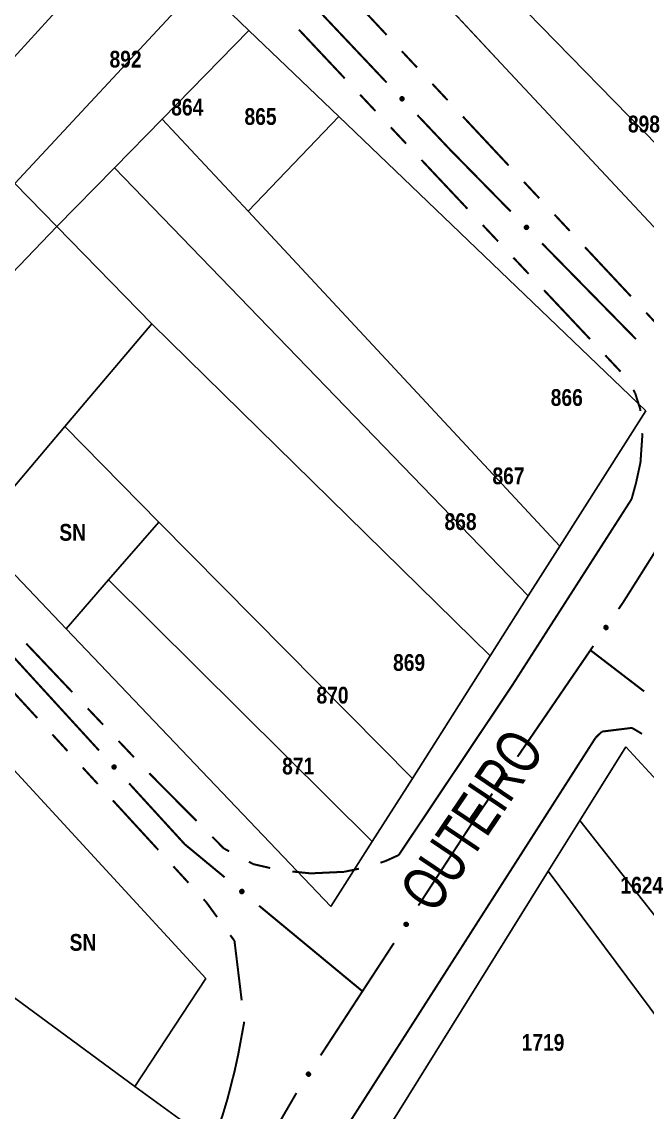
# Model space of a CAD drawing. Extents: x 201549 to 203722, y 4857623 to 4859778.
# Drawn here: x 202934.5 to 202990.4, y 4858738.3 to 4858835.8 of the extents above; entities that cross this region are included whole.
import ezdxf
from ezdxf.enums import TextEntityAlignment as Align

# ---------------------------------------------------------------- set-up
doc = ezdxf.new("R2010")
doc.units = 0
doc.header["$LTSCALE"] = 1.5
doc.header["$MEASUREMENT"] = 0
for name, color, linetype in [('CD-MALHA-LOTES', 40, 'CONTINUOUS'), ('RU-QUADRAS', 6, 'CONTINUOUS'), ('SV-EIXO-ROD-ESTR', 7, 'CONTINUOUS'), ('SV-EIXO-RUA-N-PAV', 6, 'CONTINUOUS'), ('SV-EST-MUNIC-PAV', 20, 'CONTINUOUS'), ('SV-RUA-NAO-PAV-S-GUIA-C-GUIA', 7, 'CONTINUOUS'), ('SV-TXT-MUNIC-PAV', 20, 'CONTINUOUS'), ('Th_NmrPort', 1, 'CONTINUOUS')]:
    doc.layers.add(name, color=color, linetype=linetype)
doc.styles.add('ARIAL', font='ARIAL.TTF')
doc.styles.get("Standard").update_dxf_attribs({"font": 'swisscbo.ttf'})

msp = doc.modelspace()

# ---------------------------------------------------------------- linework, layer by layer
at = {"layer": 'CD-MALHA-LOTES', "linetype": 'Continuous'}
for p, q in [((202996.8, 4858819.12), (202963.65, 4858853.08)), ((202960.82, 4858849.78), (202993.35, 4858814.93)), ((202928.55, 4858826.85), (202944.78, 4858844.65)), ((202933.88, 4858821.31), (202950.46, 4858839.18)), ((202954.81, 4858835.01), (202950.46, 4858839.18)), ((202954.81, 4858835.01), (202947.05, 4858827.08)), ((202962.84, 4858827.31), (202954.81, 4858835.01)), ((202942.79, 4858822.72), (202947.05, 4858827.08)), ((202947.05, 4858827.08), (202954.73, 4858818.83)), ((202954.73, 4858818.83), (202962.84, 4858827.31)), ((202990.3, 4858800.99), (202962.84, 4858827.31)), ((202942.79, 4858822.72), (202937.64, 4858817.46)), ((202979.79, 4858784.45), (202942.79, 4858822.72)), ((202937.64, 4858817.46), (202933.88, 4858821.31)), ((202954.73, 4858818.83), (202982.6, 4858788.87)), ((202920.84, 4858800), (202937.64, 4858817.46)), ((202937.64, 4858817.46), (202946.13, 4858808.76)), ((202938.33, 4858799.57), (202946.13, 4858808.76)), ((202976.38, 4858779.08), (202946.13, 4858808.76)), ((202982.6, 4858788.87), (202990.3, 4858800.99)), ((202930.29, 4858790.07), (202938.33, 4858799.57)), ((202938.33, 4858799.57), (202946.75, 4858791.04)), ((202946.75, 4858791.04), (202942.26, 4858785.87)), ((202946.75, 4858791.04), (202969.42, 4858768.11)), ((202930.29, 4858790.07), (202938.47, 4858781.5)), ((202982.6, 4858788.87), (202979.79, 4858784.45)), ((202942.26, 4858785.87), (202938.47, 4858781.5)), ((202942.26, 4858785.87), (202965.83, 4858762.46)), ((202976.38, 4858779.08), (202979.79, 4858784.45)), ((202938.47, 4858781.5), (202962.14, 4858756.66)), ((202969.42, 4858768.11), (202976.38, 4858779.08)), ((202988.52, 4858770.94), (202984.41, 4858764.34)), ((203006.46, 4858751.34), (202988.52, 4858770.94)), ((202950.96, 4858750.21), (202932.38, 4858770.38)), ((202965.83, 4858762.46), (202969.42, 4858768.11)), ((202984.41, 4858764.34), (202981.58, 4858759.8)), ((202999.1, 4858745.65), (202984.41, 4858764.34)), ((202962.14, 4858756.66), (202965.83, 4858762.46)), ((202981.58, 4858759.8), (202966.46, 4858735.54)), ((202994.65, 4858742.21), (202981.58, 4858759.8)), ((202930.49, 4858750.92), (202944.61, 4858740.57)), ((202944.61, 4858740.57), (202950.96, 4858750.21)), ((202949.2, 4858737.21), (202944.61, 4858740.57))]:
    msp.add_line(p, q, dxfattribs=at)
at = {"layer": 'RU-QUADRAS', "linetype": 'Continuous'}
for points in [[(202865.2, 4858952.68, 0.01, 0.01, 0), (202897.31, 4859005.18, 0.01, 0.01, 0), (202918.87, 4858982.46, 0.01, 0.01, 0), (202918.58, 4858982, 0.01, 0.01, 0), (202978.17, 4858917.52, 0.01, 0.01, 0), (202997.1, 4858897.59, 0.01, 0.01, 0), (203023.2, 4858866.63, 0.01, 0.01, 0), (203019.45, 4858856.83, 0.01, 0.01, 0), (203020.58, 4858855.71, 0.01, 0.01, 0), (203013.28, 4858846.09, 0.01, 0.01, 0), (203012.28, 4858847.08, 0.01, 0.01, 0), (202999.02, 4858827.48, 0.01, 0.01, 0), (203001.52, 4858824.85, 0.01, 0.01, 0), (202993.35, 4858814.93, 0.01, 0.01, 0), (202920.46, 4858893.31, 0.01, 0.01, 0), (202894.39, 4858919.41, 0.01, 0.01, 0)], [(202833.56, 4858893.5, 0.01, 0.01, 0), (202859.34, 4858938.88, 0.01, 0.01, 0), (202894.55, 4858898.22, 0.01, 0.01, 0), (202912.36, 4858880.37, 0.01, 0.01, 0), (202944.78, 4858844.65, 0.01, 0.01, 0), (202990.3, 4858800.99, 0.01, 0.01, 0), (202962.14, 4858756.66, 0.01, 0.01, 0), (202897.34, 4858824.65, 0.01, 0.01, 0), (202869.4, 4858853.15, 0.01, 0.01, 0)], [(202791.77, 4858846.04, 0.01, 0.01, 0), (202826.56, 4858880.91, 0.01, 0.01, 0), (202868.5, 4858839.49, 0.01, 0.01, 0), (202950.96, 4858750.21, 0.01, 0.01, 0), (202944.61, 4858740.57, 0.01, 0.01, 0), (202949.2, 4858737.21, 0.01, 0.01, 0), (202944.37, 4858730.36, 0.01, 0.01, 0), (202942, 4858732.1, 0.01, 0.01, 0), (202929.25, 4858712.99, 0.01, 0.01, 0), (202931.6, 4858710.9, 0.01, 0.01, 0), (202925.06, 4858704.36, 0.01, 0.01, 0.004977817), (202857.58, 4858775.72, 0.01, 0.01, 0), (202842.88, 4858792.25, 0.01, 0.01, 0)], [(202959.95, 4858725.1, 0.01, 0.01, 0), (202988.52, 4858770.94, 0.01, 0.01, 0), (203073.53, 4858678.25, 0.01, 0.01, 0), (203134.65, 4858609.78, 0.01, 0.01, 0), (203096.96, 4858576.87, 0.01, 0.01, 0), (203018.75, 4858660.1, 0.01, 0.01, 0)]]:
    msp.add_lwpolyline(points, format="xyseb", close=True, dxfattribs=at)
at = {"layer": 'SV-EIXO-ROD-ESTR', "const_width": 0.18}
for points in [[(202994.286856, 4858793.390131), (202988.420546, 4858784.084949)], [(202988.280491, 4858783.862793), (202987.864104, 4858783.254227)], [(202988.420546, 4858784.084949), (202988.280491, 4858783.862793)], [(202985.348561, 4858779.577664), (202978.829161, 4858770.049311)], [(202985.605368, 4858779.952998), (202985.348561, 4858779.577664)], [(202976.570426, 4858766.748082), (202974.876374, 4858764.27216)], [(202974.81111, 4858764.176774), (202969.957836, 4858756.735087)], [(202974.876374, 4858764.27216), (202974.81111, 4858764.176774)], [(202967.772764, 4858753.384644), (202965.041426, 4858749.196591)], [(202964.95978, 4858749.071402), (202961.217551, 4858743.333317)], [(202965.041426, 4858749.196591), (202964.95978, 4858749.071402)], [(202959.051892, 4858739.970929), (202953.033527, 4858729.589249)]]:
    msp.add_lwpolyline(points, dxfattribs=at)
at = {"layer": 'SV-EIXO-ROD-ESTR'}
for points in [[(202986.906721, 4858781.660032), (202986.916414, 4858781.612094), (202986.914942, 4858781.568911), (202986.903349, 4858781.533248), (202986.884886, 4858781.504405), (202986.862674, 4858781.477024), (202986.83419, 4858781.45436), (202986.797003, 4858781.436207), (202986.748983, 4858781.426146), (202986.704846, 4858781.430561), (202986.669274, 4858781.440057), (202986.638089, 4858781.457577), (202986.611852, 4858781.4796), (202986.589287, 4858781.509966), (202986.57126, 4858781.547831), (202986.562311, 4858781.596362), (202986.564044, 4858781.638687), (202986.576164, 4858781.672888), (202986.593976, 4858781.704127), (202986.616987, 4858781.731809), (202986.645076, 4858781.753896), (202986.683233, 4858781.771978), (202986.73125, 4858781.780176), (202986.773484, 4858781.778929), (202986.807846, 4858781.767293), (202986.838207, 4858781.749064), (202986.86594, 4858781.72712), (202986.889915, 4858781.699435), (202986.906721, 4858781.660032)], [(202977.871778, 4858768.455116), (202977.881471, 4858768.407178), (202977.88, 4858768.363995), (202977.868406, 4858768.328332), (202977.849943, 4858768.299489), (202977.827732, 4858768.272108), (202977.799247, 4858768.249443), (202977.762061, 4858768.231291), (202977.71404, 4858768.22123), (202977.669903, 4858768.225645), (202977.634331, 4858768.23514), (202977.603147, 4858768.25266), (202977.576909, 4858768.274683), (202977.554345, 4858768.30505), (202977.536317, 4858768.342915), (202977.527369, 4858768.391446), (202977.529102, 4858768.433771), (202977.541222, 4858768.467972), (202977.559033, 4858768.499211), (202977.582045, 4858768.526893), (202977.610134, 4858768.54898), (202977.64829, 4858768.567062), (202977.696308, 4858768.57526), (202977.738542, 4858768.574013), (202977.772904, 4858768.562376), (202977.803264, 4858768.544148), (202977.830997, 4858768.522204), (202977.854973, 4858768.494519), (202977.871778, 4858768.455116)], [(202969.035993, 4858755.12008), (202969.046745, 4858755.072368), (202969.04623, 4858755.029164), (202969.035429, 4858754.993252), (202969.01761, 4858754.964007), (202968.99601, 4858754.936142), (202968.968035, 4858754.912852), (202968.931259, 4858754.89388), (202968.883474, 4858754.882758), (202968.839249, 4858754.886194), (202968.803476, 4858754.8949), (202968.771911, 4858754.911725), (202968.745192, 4858754.933162), (202968.721961, 4858754.963021), (202968.703099, 4858755.000477), (202968.693078, 4858755.048798), (202968.693873, 4858755.091151), (202968.705233, 4858755.125612), (202968.722348, 4858755.157238), (202968.744741, 4858755.185423), (202968.772334, 4858755.208126), (202968.810081, 4858755.227049), (202968.857905, 4858755.236308), (202968.900156, 4858755.235997), (202968.934767, 4858755.225125), (202968.965524, 4858755.207573), (202968.993736, 4858755.186249), (202969.018319, 4858755.159102), (202969.035993, 4858755.12008)], [(202960.295708, 4858741.718311), (202960.306461, 4858741.670599), (202960.305946, 4858741.627394), (202960.295145, 4858741.591483), (202960.277326, 4858741.562238), (202960.255726, 4858741.534372), (202960.22775, 4858741.511082), (202960.190975, 4858741.492111), (202960.143189, 4858741.480988), (202960.098965, 4858741.484425), (202960.063191, 4858741.49313), (202960.031626, 4858741.509955), (202960.004908, 4858741.531392), (202959.981676, 4858741.561251), (202959.962814, 4858741.598707), (202959.952793, 4858741.647029), (202959.953589, 4858741.689382), (202959.964948, 4858741.723843), (202959.982064, 4858741.755468), (202960.004456, 4858741.783653), (202960.032049, 4858741.806357), (202960.069796, 4858741.82528), (202960.11762, 4858741.834539), (202960.159871, 4858741.834228), (202960.194483, 4858741.823355), (202960.225239, 4858741.805803), (202960.253452, 4858741.784479), (202960.278034, 4858741.757332), (202960.295708, 4858741.718311)]]:
    msp.add_lwpolyline(points, close=True, dxfattribs=at)
for points in [[(202986.645076, 4858781.753896), (202986.562311, 4858781.596362)], [(202986.616987, 4858781.731809), (202986.564044, 4858781.638687)], [(202986.629106, 4858781.738912), (202986.566397, 4858781.623096)], [(202986.663009, 4858781.757049), (202986.570783, 4858781.578761)], [(202986.683233, 4858781.771978), (202986.57126, 4858781.547831)], [(202986.706336, 4858781.772044), (202986.58157, 4858781.5317)], [(202986.73125, 4858781.780176), (202986.589287, 4858781.509966)], [(202986.750315, 4858781.778327), (202986.602374, 4858781.499279)], [(202986.773484, 4858781.778929), (202986.611852, 4858781.4796)], [(202986.788071, 4858781.770681), (202986.626261, 4858781.471362)], [(202986.807846, 4858781.767293), (202986.638089, 4858781.457577)], [(202986.821203, 4858781.756278), (202986.652518, 4858781.451743)], [(202986.838207, 4858781.749064), (202986.669274, 4858781.440057)], [(202986.850839, 4858781.734348), (202986.69134, 4858781.438407)], [(202986.86594, 4858781.72712), (202986.704846, 4858781.430561)], [(202986.87514, 4858781.709454), (202986.729867, 4858781.431888)], [(202986.889915, 4858781.699435), (202986.748983, 4858781.426146)], [(202986.896359, 4858781.680055), (202986.773431, 4858781.435147)], [(202986.906721, 4858781.660032), (202986.797003, 4858781.436207)], [(202986.91094, 4858781.633705), (202986.819425, 4858781.451625)], [(202986.916414, 4858781.612094), (202986.83419, 4858781.45436)], [(202986.915681, 4858781.587474), (202986.852617, 4858781.473555)], [(202986.914942, 4858781.568911), (202986.862674, 4858781.477024)], [(202977.610134, 4858768.54898), (202977.527369, 4858768.391446)], [(202977.582045, 4858768.526893), (202977.529102, 4858768.433771)], [(202977.594163, 4858768.533995), (202977.531454, 4858768.41818)], [(202977.628066, 4858768.552132), (202977.53584, 4858768.373845)], [(202977.64829, 4858768.567062), (202977.536317, 4858768.342915)], [(202977.671393, 4858768.567128), (202977.546628, 4858768.326784)], [(202977.696308, 4858768.57526), (202977.554345, 4858768.30505)], [(202977.715372, 4858768.573411), (202977.567432, 4858768.294363)], [(202977.738542, 4858768.574013), (202977.576909, 4858768.274683)], [(202977.753128, 4858768.565765), (202977.591318, 4858768.266446)], [(202977.772904, 4858768.562376), (202977.603147, 4858768.25266)], [(202977.786261, 4858768.551362), (202977.617575, 4858768.246827)], [(202977.803264, 4858768.544148), (202977.634331, 4858768.23514)], [(202977.815896, 4858768.529432), (202977.656398, 4858768.233491)], [(202977.830997, 4858768.522204), (202977.669903, 4858768.225645)], [(202977.840197, 4858768.504538), (202977.694924, 4858768.226971)], [(202977.854973, 4858768.494519), (202977.71404, 4858768.22123)], [(202977.861416, 4858768.475139), (202977.738488, 4858768.230231)], [(202977.871778, 4858768.455116), (202977.762061, 4858768.231291)], [(202977.875997, 4858768.428789), (202977.784482, 4858768.246709)], [(202977.881471, 4858768.407178), (202977.799247, 4858768.249443)], [(202977.880739, 4858768.382558), (202977.817674, 4858768.268639)], [(202977.88, 4858768.363995), (202977.827732, 4858768.272108)], [(202968.772334, 4858755.208126), (202968.693078, 4858755.048798)], [(202968.744741, 4858755.185423), (202968.693873, 4858755.091151)], [(202968.756699, 4858755.192792), (202968.69657, 4858755.075616)], [(202968.790192, 4858755.211675), (202968.701937, 4858755.031389)], [(202968.810081, 4858755.227049), (202968.703099, 4858755.000477)], [(202968.833176, 4858755.227627), (202968.713764, 4858754.984578)], [(202968.857905, 4858755.236308), (202968.721961, 4858754.963021)], [(202968.877006, 4858755.234882), (202968.735281, 4858754.952626)], [(202968.900156, 4858755.235997), (202968.745192, 4858754.933162)], [(202968.914921, 4858755.228074), (202968.75978, 4858754.925245)], [(202968.934767, 4858755.225125), (202968.771911, 4858754.911725)], [(202968.948365, 4858755.214408), (202968.786465, 4858754.906213)], [(202968.965524, 4858755.207573), (202968.803476, 4858754.8949)], [(202968.978479, 4858755.19314), (202968.825573, 4858754.89374)], [(202968.993736, 4858755.186249), (202968.839249, 4858754.886194)], [(202969.003325, 4858755.16879), (202968.864235, 4858754.888075)], [(202969.018319, 4858755.159102), (202968.883474, 4858754.882758)], [(202969.02519, 4858755.139869), (202968.907716, 4858754.892299)], [(202969.035993, 4858755.12008), (202968.931259, 4858754.89388)], [(202969.040794, 4858755.093853), (202968.953334, 4858754.909791)], [(202969.046745, 4858755.072368), (202968.968035, 4858754.912852)], [(202969.046558, 4858755.047738), (202968.986032, 4858754.932451)], [(202969.04623, 4858755.029164), (202968.99601, 4858754.936142)], [(202960.032049, 4858741.806357), (202959.952793, 4858741.647029)], [(202960.004456, 4858741.783653), (202959.953589, 4858741.689382)], [(202960.016414, 4858741.791022), (202959.956286, 4858741.673846)], [(202960.049908, 4858741.809906), (202959.961653, 4858741.62962)], [(202960.069796, 4858741.82528), (202959.962814, 4858741.598707)], [(202960.092892, 4858741.825857), (202959.97348, 4858741.582809)], [(202960.11762, 4858741.834539), (202959.981676, 4858741.561251)], [(202960.136721, 4858741.833112), (202959.994997, 4858741.550856)], [(202960.159871, 4858741.834228), (202960.004908, 4858741.531392)], [(202960.174637, 4858741.826304), (202960.019495, 4858741.523475)], [(202960.194483, 4858741.823355), (202960.031626, 4858741.509955)], [(202960.20808, 4858741.812639), (202960.046181, 4858741.504443)], [(202960.225239, 4858741.805803), (202960.063191, 4858741.49313)], [(202960.238194, 4858741.79137), (202960.085289, 4858741.49197)], [(202960.253452, 4858741.784479), (202960.098965, 4858741.484425)], [(202960.263041, 4858741.767021), (202960.12395, 4858741.486305)], [(202960.278034, 4858741.757332), (202960.143189, 4858741.480988)], [(202960.284906, 4858741.738099), (202960.167431, 4858741.490529)], [(202960.295708, 4858741.718311), (202960.190975, 4858741.492111)], [(202960.300509, 4858741.692084), (202960.21305, 4858741.508021)], [(202960.306461, 4858741.670599), (202960.22775, 4858741.511082)], [(202960.306274, 4858741.645969), (202960.245748, 4858741.530681)], [(202960.305946, 4858741.627394), (202960.255726, 4858741.534372)]]:
    msp.add_lwpolyline(points, dxfattribs=at)
at = {"layer": 'SV-EIXO-RUA-N-PAV', "const_width": 0.18}
for points in [[(202958.881639, 4858839.064636), (202967.123935, 4858830.343136)], [(202969.871367, 4858827.43597), (202972.618799, 4858824.528803)], [(202972.618799, 4858824.528803), (202972.754447, 4858824.385269)], [(202972.754447, 4858824.385269), (202978.218862, 4858818.815769)], [(202981.020225, 4858815.960534), (202989.424313, 4858807.394829)], [(202985.391004, 4858779.545112), (202985.348561, 4858779.577664)], [(202990.151922, 4858775.893585), (202985.391004, 4858779.545112)], [(202941.392495, 4858770.613528), (202933.294528, 4858779.4692)], [(202949.072602, 4858762.214815), (202944.091818, 4858767.661637)], [(202949.549704, 4858761.82011), (202949.072602, 4858762.214815)], [(202952.631719, 4858759.270368), (202949.549704, 4858761.82011)], [(202964.95978, 4858749.071402), (202955.713734, 4858756.720626)]]:
    msp.add_lwpolyline(points, dxfattribs=at)
at = {"layer": 'SV-EIXO-RUA-N-PAV'}
for points in [[(202968.478969, 4858829.069589), (202968.527872, 4858829.0689), (202968.569762, 4858829.058309), (202968.602157, 4858829.039419), (202968.626431, 4858829.015262), (202968.648482, 4858828.987751), (202968.664594, 4858828.95511), (202968.674451, 4858828.914921), (202968.674105, 4858828.865859), (202968.660435, 4858828.82366), (202968.643614, 4858828.790909), (202968.619882, 4858828.764147), (202968.592798, 4858828.743174), (202968.558339, 4858828.727559), (202968.517513, 4858828.717967), (202968.468188, 4858828.719509), (202968.427192, 4858828.730175), (202968.396338, 4858828.749269), (202968.369584, 4858828.773297), (202968.347409, 4858828.801654), (202968.331778, 4858828.833786), (202968.322194, 4858828.874909), (202968.324361, 4858828.923572), (202968.334532, 4858828.964582), (202968.353187, 4858828.995697), (202968.377437, 4858829.021504), (202968.404761, 4858829.043955), (202968.436899, 4858829.061517), (202968.478969, 4858829.069589)], [(202979.597495, 4858817.567806), (202979.646402, 4858817.568033), (202979.688483, 4858817.558228), (202979.721226, 4858817.539947), (202979.745948, 4858817.516249), (202979.76851, 4858817.489156), (202979.785229, 4858817.456822), (202979.795837, 4858817.416824), (202979.79641, 4858817.367764), (202979.783532, 4858817.325317), (202979.767327, 4858817.292257), (202979.7441, 4858817.265056), (202979.717413, 4858817.243579), (202979.683252, 4858817.227322), (202979.642613, 4858817.216968), (202979.593268, 4858817.217586), (202979.55208, 4858817.227483), (202979.520873, 4858817.245996), (202979.493674, 4858817.26952), (202979.470972, 4858817.297456), (202979.454743, 4858817.32929), (202979.444391, 4858817.370226), (202979.445647, 4858817.418922), (202979.455048, 4858817.460115), (202979.473118, 4858817.491573), (202979.496881, 4858817.517829), (202979.52378, 4858817.540788), (202979.555583, 4858817.558949), (202979.597495, 4858817.567806)], [(202942.75788, 4858768.957265), (202942.708994, 4858768.958756), (202942.667284, 4858768.970034), (202942.635204, 4858768.989453), (202942.611329, 4858769.014005), (202942.589734, 4858769.041875), (202942.57416, 4858769.074776), (202942.564964, 4858769.115122), (202942.566115, 4858769.164171), (202942.580477, 4858769.20614), (202942.597833, 4858769.23861), (202942.622001, 4858769.264979), (202942.649426, 4858769.285504), (202942.684137, 4858769.300551), (202942.725115, 4858769.309471), (202942.774408, 4858769.30712), (202942.815223, 4858769.295783), (202942.84576, 4858769.276185), (202942.872116, 4858769.25172), (202942.893822, 4858769.223003), (202942.908923, 4858769.190618), (202942.91783, 4858769.149344), (202942.914864, 4858769.100723), (202942.904022, 4858769.059885), (202942.884858, 4858769.029081), (202942.860188, 4858769.003676), (202942.832499, 4858768.981676), (202942.800077, 4858768.964644), (202942.75788, 4858768.957265)], [(202954.213264, 4858757.819093), (202954.164643, 4858757.813801), (202954.121773, 4858757.819196), (202954.087313, 4858757.833987), (202954.060269, 4858757.854997), (202954.035023, 4858757.879608), (202954.015044, 4858757.910036), (202954.000351, 4858757.94872), (202953.9947, 4858757.997457), (202954.003113, 4858758.04101), (202954.015806, 4858758.07557), (202954.036091, 4858758.105031), (202954.06041, 4858758.129156), (202954.092703, 4858758.148863), (202954.132051, 4858758.163371), (202954.181195, 4858758.167867), (202954.223187, 4858758.16229), (202954.256143, 4858758.147108), (202954.285632, 4858758.126528), (202954.311105, 4858758.101093), (202954.330545, 4858758.071111), (202954.345081, 4858758.031467), (202954.348875, 4858757.982903), (202954.343791, 4858757.940958), (202954.329076, 4858757.907797), (202954.308161, 4858757.879222), (202954.283784, 4858757.8536), (202954.254033, 4858757.832243), (202954.213264, 4858757.819093)]]:
    msp.add_lwpolyline(points, close=True, dxfattribs=at)
for points in [[(202968.322194, 4858828.874909), (202968.517513, 4858828.717967)], [(202968.324361, 4858828.923572), (202968.558339, 4858828.727559)], [(202968.327027, 4858828.8975), (202968.535463, 4858828.724624)], [(202968.330209, 4858828.941812), (202968.571558, 4858828.738084)], [(202968.331778, 4858828.833786), (202968.468188, 4858828.719509)], [(202968.332498, 4858828.851979), (202968.487185, 4858828.724058)], [(202968.334532, 4858828.964582), (202968.592798, 4858828.743174)], [(202968.343036, 4858828.815002), (202968.442928, 4858828.729169)], [(202968.345684, 4858828.977089), (202968.603903, 4858828.75551)], [(202968.347409, 4858828.801654), (202968.427192, 4858828.730175)], [(202968.353187, 4858828.995697), (202968.619882, 4858828.764147)], [(202968.366783, 4858829.006416), (202968.628642, 4858828.777011)], [(202968.377437, 4858829.021504), (202968.643614, 4858828.790909)], [(202968.394497, 4858829.030729), (202968.649904, 4858828.812125)], [(202968.404761, 4858829.043955), (202968.660435, 4858828.82366)], [(202968.423976, 4858829.049201), (202968.664442, 4858828.848394)], [(202968.436899, 4858829.061517), (202968.674105, 4858828.865859)], [(202968.457204, 4858829.063707), (202968.67049, 4858828.891659)], [(202968.478969, 4858829.069589), (202968.674451, 4858828.914921)], [(202968.505592, 4858829.068131), (202968.664137, 4858828.940101)], [(202968.527872, 4858829.0689), (202968.664594, 4858828.95511)], [(202968.551778, 4858829.062966), (202968.64974, 4858828.977187)], [(202968.569762, 4858829.058309), (202968.648482, 4858828.987751)], [(202979.444391, 4858817.370226), (202979.642613, 4858817.216968)], [(202979.445647, 4858817.418922), (202979.683252, 4858817.227322)], [(202979.4488, 4858817.392904), (202979.660436, 4858817.22396)], [(202979.451152, 4858817.437268), (202979.696272, 4858817.238092)], [(202979.454743, 4858817.32929), (202979.593268, 4858817.217586)], [(202979.455048, 4858817.460115), (202979.717413, 4858817.243579)], [(202979.455122, 4858817.347493), (202979.612176, 4858817.22249)], [(202979.465965, 4858817.472828), (202979.728285, 4858817.25612)], [(202979.466351, 4858817.31072), (202979.567831, 4858817.226772)], [(202979.470972, 4858817.297456), (202979.55208, 4858817.227483)], [(202979.473118, 4858817.491573), (202979.7441, 4858817.265056)], [(202979.486511, 4858817.502544), (202979.752617, 4858817.278082)], [(202979.496881, 4858817.517829), (202979.767327, 4858817.292257)], [(202979.513765, 4858817.527372), (202979.773218, 4858817.313587)], [(202979.52378, 4858817.540788), (202979.783532, 4858817.325317)], [(202979.542893, 4858817.546393), (202979.787075, 4858817.350121)], [(202979.555583, 4858817.558949), (202979.79641, 4858817.367764)], [(202979.575844, 4858817.561518), (202979.792313, 4858817.393492)], [(202979.597495, 4858817.567806), (202979.795837, 4858817.416824)], [(202979.62414, 4858817.566847), (202979.785053, 4858817.441807)], [(202979.646402, 4858817.568033), (202979.785229, 4858817.456822)], [(202979.670415, 4858817.562547), (202979.769966, 4858817.478617)], [(202979.688483, 4858817.558228), (202979.76851, 4858817.489156)], [(202942.75788, 4858768.957265), (202942.564964, 4858769.115122)], [(202942.800077, 4858768.964644), (202942.566115, 4858769.164171)], [(202942.779738, 4858768.962788), (202942.569306, 4858769.138315)], [(202942.708994, 4858768.958756), (202942.57416, 4858769.074776)], [(202942.731285, 4858768.959159), (202942.574863, 4858769.089776)], [(202942.8132, 4858768.976746), (202942.576064, 4858769.181475)], [(202942.832499, 4858768.981676), (202942.580477, 4858769.20614)], [(202942.68519, 4858768.965082), (202942.588649, 4858769.052458)], [(202942.667284, 4858768.970034), (202942.589734, 4858769.041875)], [(202942.842979, 4858768.994732), (202942.591196, 4858769.217501)], [(202942.860188, 4858769.003676), (202942.597833, 4858769.23861)], [(202942.871088, 4858769.018587), (202942.613032, 4858769.25226)], [(202942.884858, 4858769.029081), (202942.622001, 4858769.264979)], [(202942.892665, 4858769.047563), (202942.63812, 4858769.273353)], [(202942.904022, 4858769.059885), (202942.649426, 4858769.285504)], [(202942.908718, 4858769.082581), (202942.670747, 4858769.290245)], [(202942.914864, 4858769.100723), (202942.684137, 4858769.300551)], [(202942.912627, 4858769.126835), (202942.707058, 4858769.30311)], [(202942.91783, 4858769.149344), (202942.725115, 4858769.309471)], [(202942.907905, 4858769.17244), (202942.755339, 4858769.302884)], [(202942.908923, 4858769.190618), (202942.774408, 4858769.30712)], [(202942.897975, 4858769.209585), (202942.799506, 4858769.297047)], [(202942.893822, 4858769.223003), (202942.815223, 4858769.295783)], [(202954.33425, 4858757.927183), (202954.050895, 4858758.115556)], [(202954.343791, 4858757.940958), (202954.06041, 4858758.129156)], [(202954.345299, 4858757.964086), (202954.080869, 4858758.136803)], [(202954.348875, 4858757.982903), (202954.092703, 4858758.148863)], [(202954.343044, 4858758.008454), (202954.115049, 4858758.154571)], [(202954.345081, 4858758.031467), (202954.132051, 4858758.163371)], [(202954.332053, 4858758.052966), (202954.162897, 4858758.161032)], [(202954.330545, 4858758.071111), (202954.181195, 4858758.167867)], [(202954.317076, 4858758.088379), (202954.207447, 4858758.161365)], [(202954.311105, 4858758.101093), (202954.223187, 4858758.16229)], [(202954.254033, 4858757.832243), (202953.9947, 4858757.997457)], [(202954.213264, 4858757.819093), (202954.000351, 4858757.94872)], [(202954.234147, 4858757.827589), (202954.00144, 4858757.972292)], [(202954.265354, 4858757.846046), (202954.002157, 4858758.015972)], [(202954.283784, 4858757.8536), (202954.003113, 4858758.04101)], [(202954.292356, 4858757.867981), (202954.012156, 4858758.053745)], [(202954.186663, 4858757.817287), (202954.013664, 4858757.924989)], [(202954.164643, 4858757.813801), (202954.015044, 4858757.910036)], [(202954.308161, 4858757.879222), (202954.015806, 4858758.07557)], [(202954.316892, 4858757.895498), (202954.028969, 4858758.091193)], [(202954.140192, 4858757.816771), (202954.032483, 4858757.889939)], [(202954.121773, 4858757.819196), (202954.035023, 4858757.879608)], [(202954.329076, 4858757.907797), (202954.036091, 4858758.105031)]]:
    msp.add_lwpolyline(points, dxfattribs=at)
at = {"layer": 'SV-EST-MUNIC-PAV', "const_width": 0.18}
for points in [[(202968.201633, 4858761.252116), (202978.30829, 4858776.362459), (202989.029026, 4858793.088189)], [(202956.289752, 4858725.60226), (202985.803635, 4858771.741044)], [(202954.389475, 4858746.353884), (202953.846975, 4858743.416962), (202953.526863, 4858741.944421), (202952.889619, 4858739.451686), (202952.452633, 4858738.003508), (202951.963336, 4858736.574295), (202951.416834, 4858735.169421), (202950.808237, 4858733.79426), (202950.132653, 4858732.454187), (202949.146162, 4858730.773318)]]:
    msp.add_lwpolyline(points, dxfattribs=at)
at = {"layer": 'SV-RUA-NAO-PAV-S-GUIA-C-GUIA', "const_width": 0.18}
for points in [[(202963.017222, 4858838.995195), (202967.113906, 4858834.611455)], [(202963.38187, 4858830.71121), (202959.270611, 4858835.081285)], [(202968.479468, 4858833.150208), (202969.845029, 4858831.688961)], [(202971.210591, 4858830.227714), (202972.576152, 4858828.766468)], [(202966.122709, 4858827.797827), (202964.75229, 4858829.254518)], [(202973.941714, 4858827.305221), (202978.038398, 4858822.921481)], [(202968.863548, 4858824.884444), (202967.493129, 4858826.341135)], [(202974.345227, 4858819.057678), (202970.233968, 4858823.427752)], [(202979.403959, 4858821.460234), (202980.769521, 4858819.998987)], [(202982.135082, 4858818.53774), (202983.500643, 4858817.076494)], [(202977.086066, 4858816.144295), (202975.715646, 4858817.600986)], [(202984.866205, 4858815.615247), (202988.962889, 4858811.231507)], [(202979.826905, 4858813.230912), (202978.456485, 4858814.687603)], [(202985.308583, 4858807.404146), (202981.197325, 4858811.77422)], [(202990.328451, 4858809.77026), (202991.694012, 4858808.309013)], [(202988.049422, 4858804.490763), (202986.679003, 4858805.947454)], [(202989.342343, 4858802.588726), (202989.186027, 4858802.857031)], [(202989.549857, 4858801.931215), (202989.342343, 4858802.588726)], [(202989.805444, 4858801.121383), (202989.549857, 4858801.931215)], [(202989.824507, 4858800.971799), (202989.805444, 4858801.121383)], [(202989.822112, 4858796.360855), (202990.005605, 4858798.985801)], [(202989.744119, 4858796.000551), (202989.822112, 4858796.360855)], [(202989.428197, 4858794.541106), (202989.744119, 4858796.000551)], [(202989.293947, 4858794.052459), (202989.428197, 4858794.541106)], [(202989.029026, 4858793.088189), (202989.293947, 4858794.052459)], [(202934.885518, 4858780.171631), (202939.01324, 4858775.817103)], [(202931.818646, 4858777.928851), (202935.875663, 4858773.508374)], [(202940.389148, 4858774.365594), (202941.765055, 4858772.914084)], [(202937.228002, 4858772.034882), (202938.580341, 4858770.56139)], [(202986.199182, 4858772.12746), (202985.803635, 4858771.741044)], [(202986.370183, 4858772.294513), (202986.199182, 4858772.12746)], [(202987.125298, 4858772.388512), (202986.370183, 4858772.294513)], [(202989.060523, 4858772.629417), (202987.125298, 4858772.388512)], [(202989.103416, 4858772.604039), (202989.060523, 4858772.629417)], [(202989.964059, 4858772.09483), (202989.103416, 4858772.604039)], [(202943.140962, 4858771.462575), (202944.516869, 4858770.011066)], [(202939.93268, 4858769.087898), (202941.285019, 4858767.614406)], [(202945.896347, 4858768.56302), (202950.122562, 4858764.304016)], [(202942.637358, 4858766.140913), (202946.694375, 4858761.720437)], [(202951.5313, 4858762.884348), (202952.235669, 4858762.174514)], [(202952.235669, 4858762.174514), (202952.569976, 4858761.837614)], [(202952.569976, 4858761.837614), (202953.034297, 4858761.591785)], [(202967.495622, 4858760.933773), (202968.201633, 4858761.252116)], [(202948.046714, 4858760.246945), (202949.399053, 4858758.773453)], [(202954.801854, 4858760.655974), (202955.206213, 4858760.441891)], [(202955.206213, 4858760.441891), (202955.734735, 4858760.319691)], [(202955.734735, 4858760.319691), (202956.673479, 4858760.102644)], [(202956.673479, 4858760.102644), (202956.709407, 4858760.096259)], [(202963.316854, 4858759.754783), (202964.64345, 4858760.032504)], [(202966.56768, 4858760.564117), (202967.007938, 4858760.713874)], [(202967.007938, 4858760.713874), (202967.495622, 4858760.933773)], [(202958.683862, 4858759.784321), (202959.678697, 4858759.682814)], [(202959.678697, 4858759.682814), (202960.321034, 4858759.617275)], [(202960.321034, 4858759.617275), (202962.672886, 4858759.725227)], [(202962.672886, 4858759.725227), (202963.316854, 4858759.754783)], [(202950.751392, 4858757.29996), (202950.979381, 4858757.051546)], [(202950.979381, 4858757.051546), (202951.95972, 4858755.708447)], [(202953.138846, 4858754.093003), (202953.512117, 4858753.581609)], [(202953.512117, 4858753.581609), (202954.158842, 4858748.253848)]]:
    msp.add_lwpolyline(points, dxfattribs=at)

# ---------------------------------------------------------------- texts
at = {"layer": 'SV-TXT-MUNIC-PAV', "style": 'ARIAL', "width": 0.7}
msp.add_text('OUTEIRO', height=4, rotation=56, dxfattribs=at).set_placement((202971.412342, 4858755.88261))
at = {"layer": 'Th_NmrPort', "color": 1}
for s, p in [('892', (202942.338554, 4858832.437271)), ('864', (202947.858554, 4858828.147271)), ('865', (202954.408554, 4858827.307271)), ('898', (202988.698554, 4858826.637271)), ('866', (202981.798554, 4858802.177271)), ('867', (202976.588554, 4858795.167271)), ('868', (202972.298554, 4858791.077271)), ('SN', (202937.848554, 4858790.117271)), ('869', (202967.698554, 4858778.477271)), ('870', (202960.848554, 4858775.557271)), ('871', (202957.778554, 4858769.217271)), ('1624', (202988.028554, 4858758.557271)), ('SN', (202938.768554, 4858753.447271)), ('1719', (202979.198554, 4858744.497271))]:
    msp.add_text(s, height=1.5, dxfattribs=at).set_placement(p, align=Align.MIDDLE_LEFT)

doc.saveas('drawing.dxf')
